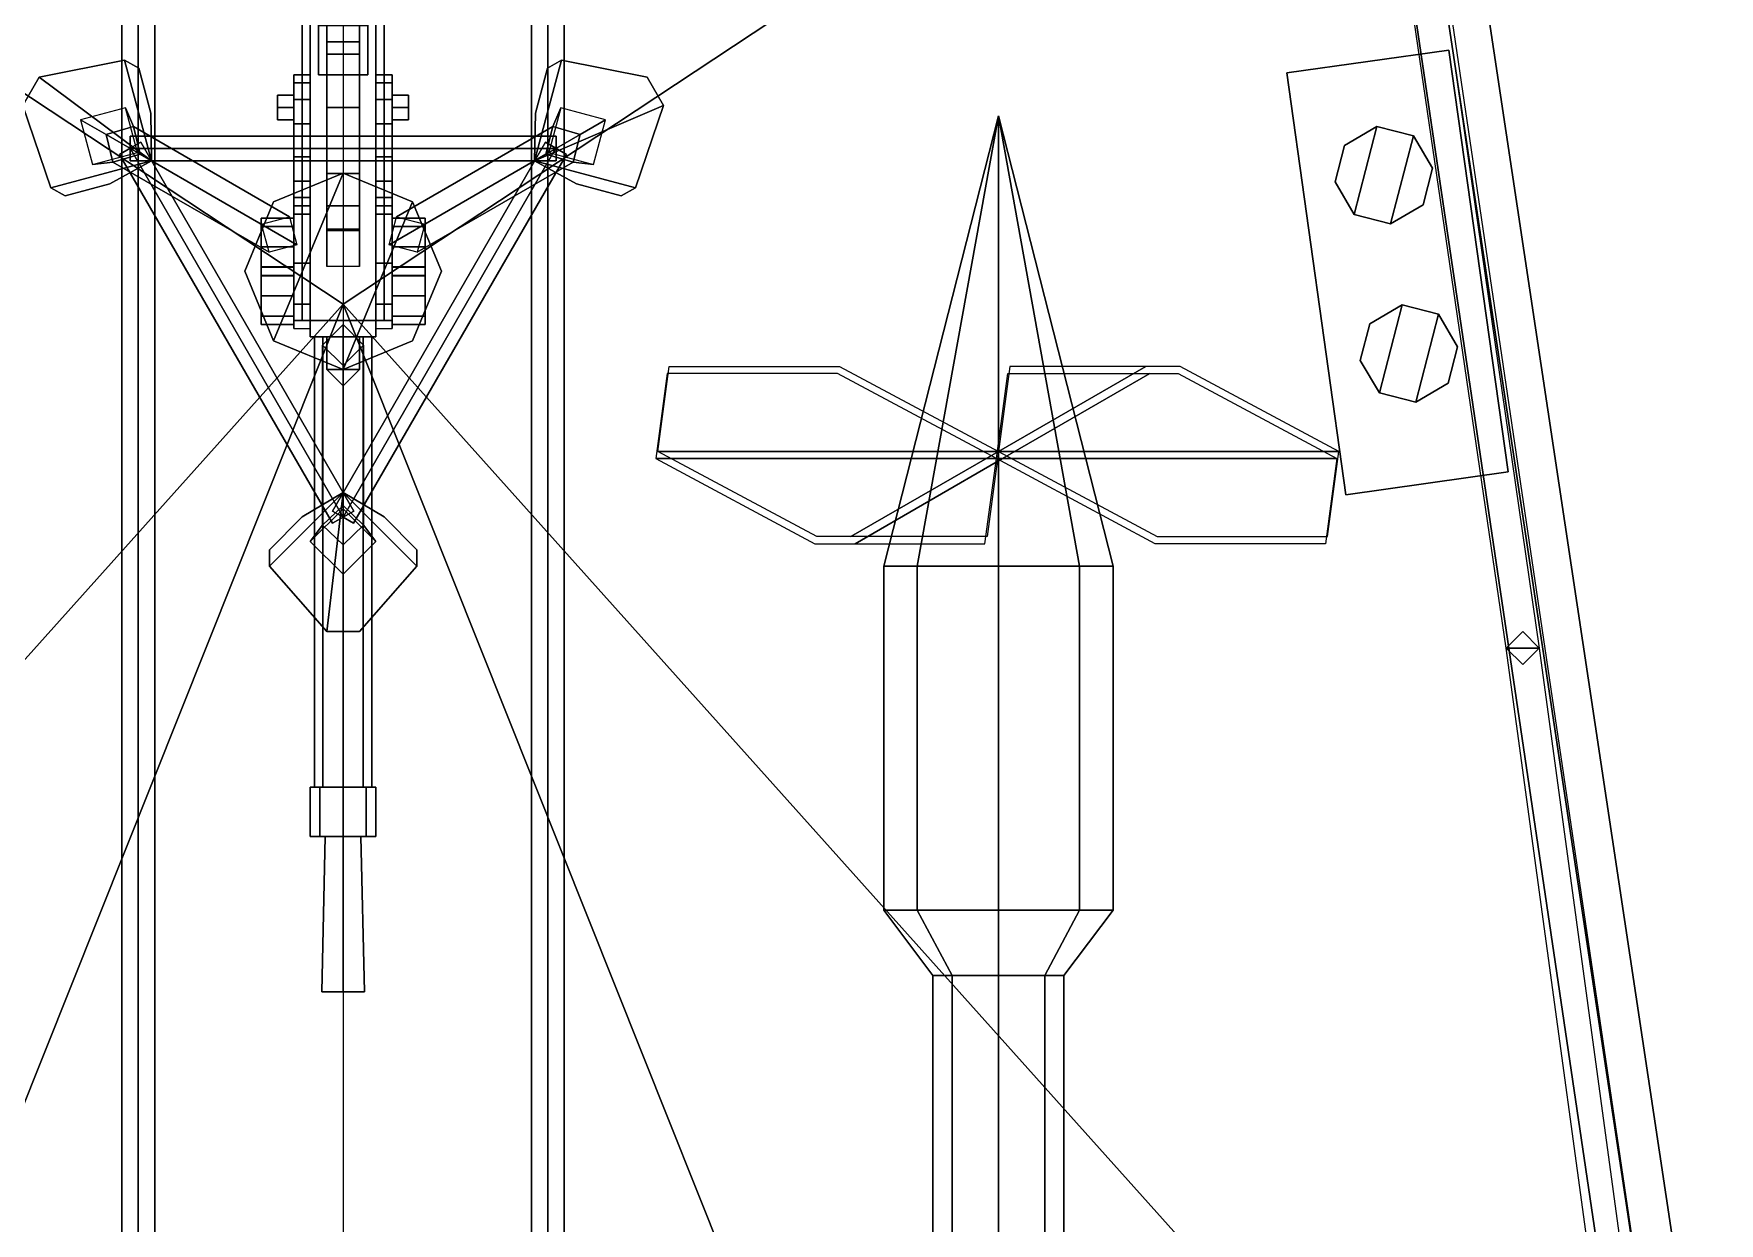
# Model space of a CAD drawing. Header units: millimetres. Extents: x -2.1 to 3, y -13.1 to 18.3.
# Drawn here: x -0.378 to 1.68, y 10.488 to 11.94 of the extents above; entities that cross this region are included whole.
import ezdxf

# ---------------------------------------------------------------- set-up
doc = ezdxf.new("R2010")
doc.units = ezdxf.units.MM
for name, color, linetype in [('gun', 1, 'Continuous'), ('h2', 6, 'Continuous'), ('prop', 1, 'Continuous'), ('turret', 2, 'Continuous')]:
    doc.layers.add(name, color=color, linetype=linetype)

msp = doc.modelspace()

# ---------------------------------------------------------------- linework, layer by layer
for points in [[(-0.05, 12.8, -1.29), (-0.05, 11.59, -1.29), (-0.05, 11.59, -0.84), (-0.05, 12.01, -0.84)], [(0.05, 12.8, -1.29), (0.05, 11.59, -1.29), (-0.05, 11.59, -1.29), (-0.05, 12.8, -1.29)], [(0.05, 11.59, -0.84), (0.05, 11.59, -1.29), (0.05, 12.8, -1.29), (0.05, 12.01, -0.84)], [(-1.24, 12.73, 1.02), (-1.63, 10.09, 1.02), (1.63, 10.09, 1.02), (1.24, 12.73, 1.02)], [(-1.24, 12.43, -0.02), (0, 12.73, -0.02), (0, 11.61, -0.25)], [(-1.24, 12.43, -0.02), (0, 11.61, -0.25), (-1.63, 9.79, -0.02)], [(-0.25, 12.3851, 4.1231), (-0.27, 12.3791, 4.104), (-0.27, -1.0111, 8.3259), (-0.25, -1.0051, 8.345)], [(-0.27, 12.3791, 4.104), (-0.25, 12.3731, 4.0849), (-0.25, -1.0171, 8.3068), (-0.27, -1.0111, 8.3259)], [(-0.23, 12.3791, 4.104), (-0.25, 12.3851, 4.1231), (-0.25, -1.0051, 8.345), (-0.23, -1.0111, 8.3259)], [(-0.25, 12.3731, 4.0849), (-0.23, 12.3791, 4.104), (-0.23, -1.0111, 8.3259), (-0.25, -1.0171, 8.3068)], [(0.25, 12.3851, 4.1231), (0.23, 12.3791, 4.104), (0.23, -1.0111, 8.3259), (0.25, -1.0051, 8.345)], [(0.23, 12.3791, 4.104), (0.25, 12.3731, 4.0849), (0.25, -1.0171, 8.3068), (0.23, -1.0111, 8.3259)], [(0.27, 12.3791, 4.104), (0.25, 12.3851, 4.1231), (0.25, -1.0051, 8.345), (0.27, -1.0111, 8.3259)], [(0.25, 12.3731, 4.0849), (0.27, 12.3791, 4.104), (0.27, -1.0111, 8.3259), (0.25, -1.0171, 8.3068)], [(1.34, 12.35, 0.82), (1.68, 10.09, 0.82), (1.63, 10.09, 0.82), (1.29, 12.35, 0.82)], [(1.29, 12.35, 1), (1.63, 10.09, 1), (1.68, 10.09, 1), (1.34, 12.35, 1)], [(1.68, 10.09, 1), (1.68, 10.09, 0.82), (1.34, 12.35, 0.82), (1.34, 12.35, 1)], [(-0.05, 12.01, -0.84), (-0.05, 11.59, -0.84), (0.05, 11.59, -0.84), (0.05, 12.01, -0.84)], [(1.35, 11.92, 1.06), (1.35, 11.92, 1.02), (1.1519, 11.8922, 1.02), (1.1519, 11.8922, 1.06)], [(1.1519, 11.8922, 1.06), (1.2243, 11.3772, 1.06), (1.4224, 11.4051, 1.06), (1.35, 11.92, 1.06)], [(1.4224, 11.4051, 1.06), (1.4224, 11.4051, 1.02), (1.35, 11.92, 1.02), (1.35, 11.92, 1.06)], [(-0.3711, 11.8873, 1.04), (-0.2668, 11.9079, 1.04), (-0.2668, 11.9079, 1.02), (-0.3711, 11.8873, 1.02)], [(-0.3711, 11.8873, 1.04), (-0.2338, 11.785, 1.04), (-0.2668, 11.9079, 1.04), (-0.3711, 11.8873, 1.04)], [(-0.2338, 11.785, 1.04), (-0.2348, 11.8433, 1.04), (-0.2494, 11.8979, 1.04), (-0.2668, 11.9079, 1.04)], [(-0.2668, 11.9079, 1.04), (-0.2494, 11.8979, 1.04), (-0.2494, 11.8979, 1.02), (-0.2668, 11.9079, 1.02)], [(-0.2494, 11.8979, 1.04), (-0.2348, 11.8433, 1.04), (-0.2348, 11.8433, 1.02), (-0.2494, 11.8979, 1.02)], [(0.2494, 11.8979, 1.04), (0.2348, 11.8433, 1.04), (0.2338, 11.785, 1.04), (0.2668, 11.9079, 1.04)], [(0.2668, 11.9079, 1.04), (0.2338, 11.785, 1.04), (0.3911, 11.8527, 1.04), (0.3711, 11.8873, 1.04)], [(0.2494, 11.8979, 1.02), (0.2348, 11.8433, 1.02), (0.2348, 11.8433, 1.04), (0.2494, 11.8979, 1.04)], [(0.2668, 11.9079, 1.02), (0.2494, 11.8979, 1.02), (0.2494, 11.8979, 1.04), (0.2668, 11.9079, 1.04)], [(0.3711, 11.8873, 1.02), (0.2668, 11.9079, 1.02), (0.2668, 11.9079, 1.04), (0.3711, 11.8873, 1.04)], [(-0.3568, 11.7521, 1.04), (-0.2338, 11.785, 1.04), (-0.3711, 11.8873, 1.04), (-0.3911, 11.8527, 1.04)], [(-0.3911, 11.8527, 1.04), (-0.3711, 11.8873, 1.04), (-0.3711, 11.8873, 1.02), (-0.3911, 11.8527, 1.02)], [(0.3711, 11.8873, 1.04), (0.3911, 11.8527, 1.04), (0.3911, 11.8527, 1.02), (0.3711, 11.8873, 1.02)], [(1.1519, 11.8922, 1.02), (1.2243, 11.3772, 1.02), (1.2243, 11.3772, 1.06), (1.1519, 11.8922, 1.06)], [(-0.3911, 11.8527, 1.02), (-0.3568, 11.7521, 1.02), (-0.3568, 11.7521, 1.04), (-0.3911, 11.8527, 1.04)], [(0.3911, 11.8527, 1.04), (0.2338, 11.785, 1.04), (0.3568, 11.7521, 1.04), (0.3911, 11.8527, 1.04)], [(0.3911, 11.8527, 1.04), (0.3568, 11.7521, 1.04), (0.3568, 11.7521, 1.02), (0.3911, 11.8527, 1.02)], [(-0.2894, 11.8171, 1.1365), (-0.256, 11.8267, 1.13), (-0.2658, 11.8496, 1.04), (-0.3204, 11.835, 1.04)], [(-0.281, 11.7833, 1.13), (-0.2894, 11.8171, 1.1365), (-0.3204, 11.835, 1.04), (-0.3058, 11.7804, 1.04)], [(-0.256, 11.8267, 1.13), (-0.2476, 11.7929, 1.1235), (-0.2511, 11.795, 1.04), (-0.2658, 11.8496, 1.04)], [(-0.2338, 11.785, 1.02), (-0.2348, 11.8433, 1.02), (-0.2348, 11.8433, 1.04), (-0.2338, 11.785, 1.04)], [(0.2338, 11.785, 1.04), (0.2348, 11.8433, 1.04), (0.2348, 11.8433, 1.02), (0.2338, 11.785, 1.02)], [(0.2476, 11.7929, 1.1235), (0.256, 11.8267, 1.13), (0.2658, 11.8496, 1.04), (0.2511, 11.795, 1.04)], [(0.256, 11.8267, 1.13), (0.2894, 11.8171, 1.1365), (0.3204, 11.835, 1.04), (0.2658, 11.8496, 1.04)], [(0.2894, 11.8171, 1.1365), (0.281, 11.7833, 1.13), (0.3058, 11.7804, 1.04), (0.3204, 11.835, 1.04)], [(-0.256, 11.8267, 1.13), (-0.2894, 11.8171, 1.1365), (-0.0996, 11.7075, 1.8), (-0.0654, 11.7167, 1.8)], [(-0.2894, 11.8171, 1.1365), (-0.281, 11.7833, 1.13), (-0.0904, 11.6733, 1.8), (-0.0996, 11.7075, 1.8)], [(-0.26, 11.815, 1.14), (-0.26, 11.8, 1.155), (0.26, 11.8, 1.155), (0.26, 11.815, 1.14)], [(-0.26, 11.8, 1.125), (-0.26, 11.815, 1.14), (0.26, 11.815, 1.14), (0.26, 11.8, 1.125)], [(-0.2476, 11.7929, 1.1235), (-0.256, 11.8267, 1.13), (-0.0654, 11.7167, 1.8), (-0.0563, 11.6825, 1.8)], [(0.256, 11.8267, 1.13), (0.2476, 11.7929, 1.1235), (0.0563, 11.6825, 1.8), (0.0654, 11.7167, 1.8)], [(0.2894, 11.8171, 1.1365), (0.256, 11.8267, 1.13), (0.0654, 11.7167, 1.8), (0.0996, 11.7075, 1.8)], [(0.281, 11.7833, 1.13), (0.2894, 11.8171, 1.1365), (0.0996, 11.7075, 1.8), (0.0904, 11.6733, 1.8)], [(1.2225, 11.8036, 1.18), (1.211, 11.7591, 1.18), (1.2343, 11.7195, 1.18), (1.2621, 11.8269, 1.18)], [(1.2621, 11.8269, 1.06), (1.2225, 11.8036, 1.06), (1.2225, 11.8036, 1.18), (1.2621, 11.8269, 1.18)], [(1.2621, 11.8269, 1.18), (1.2343, 11.7195, 1.18), (1.2788, 11.708, 1.18), (1.3066, 11.8154, 1.18)], [(1.3066, 11.8154, 1.06), (1.2621, 11.8269, 1.06), (1.2621, 11.8269, 1.18), (1.3066, 11.8154, 1.18)], [(1.3066, 11.8154, 1.18), (1.2788, 11.708, 1.18), (1.3184, 11.7313, 1.18), (1.3299, 11.7758, 1.18)], [(1.3299, 11.7758, 1.06), (1.3066, 11.8154, 1.06), (1.3066, 11.8154, 1.18), (1.3299, 11.7758, 1.18)], [(-0.2476, 11.7929, 1.1235), (-0.281, 11.7833, 1.13), (-0.3058, 11.7804, 1.04), (-0.2511, 11.795, 1.04)], [(-0.281, 11.7833, 1.13), (-0.2476, 11.7929, 1.1235), (-0.0563, 11.6825, 1.8), (-0.0904, 11.6733, 1.8)], [(-0.0129, 11.3423, 1.14), (0.0001, 11.3498, 1.155), (-0.2599, 11.8002, 1.155), (-0.2729, 11.7927, 1.14)], [(0.0001, 11.3498, 1.125), (-0.0129, 11.3423, 1.14), (-0.2729, 11.7927, 1.14), (-0.2599, 11.8002, 1.125)], [(-0.26, 11.8, 1.155), (-0.26, 11.785, 1.14), (0.26, 11.785, 1.14), (0.26, 11.8, 1.155)], [(-0.26, 11.785, 1.14), (-0.26, 11.8, 1.125), (0.26, 11.8, 1.125), (0.26, 11.785, 1.14)], [(0.0001, 11.3498, 1.155), (0.0131, 11.3573, 1.14), (-0.2469, 11.8077, 1.14), (-0.2599, 11.8002, 1.155)], [(0.0131, 11.3573, 1.14), (0.0001, 11.3498, 1.125), (-0.2599, 11.8002, 1.125), (-0.2469, 11.8077, 1.14)], [(0.2599, 11.8002, 1.155), (0.2469, 11.8077, 1.14), (-0.0131, 11.3573, 1.14), (-0.0001, 11.3498, 1.155)], [(0.2469, 11.8077, 1.14), (0.2599, 11.8002, 1.125), (-0.0001, 11.3498, 1.125), (-0.0131, 11.3573, 1.14)], [(0.2729, 11.7927, 1.14), (0.2599, 11.8002, 1.155), (-0.0001, 11.3498, 1.155), (0.0129, 11.3423, 1.14)], [(0.2599, 11.8002, 1.125), (0.2729, 11.7927, 1.14), (0.0129, 11.3423, 1.14), (-0.0001, 11.3498, 1.125)], [(0.2476, 11.7929, 1.1235), (0.281, 11.7833, 1.13), (0.0904, 11.6733, 1.8), (0.0563, 11.6825, 1.8)], [(0.281, 11.7833, 1.13), (0.2476, 11.7929, 1.1235), (0.2511, 11.795, 1.04), (0.3058, 11.7804, 1.04)], [(1.2225, 11.8036, 1.06), (1.211, 11.7591, 1.06), (1.211, 11.7591, 1.18), (1.2225, 11.8036, 1.18)], [(-0.3394, 11.7421, 1.04), (-0.2848, 11.7567, 1.04), (-0.2338, 11.785, 1.04), (-0.3568, 11.7521, 1.04)], [(-0.2338, 11.785, 1.04), (-0.2848, 11.7567, 1.04), (-0.2848, 11.7567, 1.02), (-0.2338, 11.785, 1.02)], [(0.2338, 11.785, 1.04), (0.2848, 11.7567, 1.04), (0.3394, 11.7421, 1.04), (0.3568, 11.7521, 1.04)], [(0.2338, 11.785, 1.02), (0.2848, 11.7567, 1.02), (0.2848, 11.7567, 1.04), (0.2338, 11.785, 1.04)], [(1.3184, 11.7313, 1.06), (1.3299, 11.7758, 1.06), (1.3299, 11.7758, 1.18), (1.3184, 11.7313, 1.18)], [(-0.3568, 11.7521, 1.02), (-0.3394, 11.7421, 1.02), (-0.3394, 11.7421, 1.04), (-0.3568, 11.7521, 1.04)], [(-0.3394, 11.7421, 1.02), (-0.2848, 11.7567, 1.02), (-0.2848, 11.7567, 1.04), (-0.3394, 11.7421, 1.04)], [(0.3394, 11.7421, 1.04), (0.2848, 11.7567, 1.04), (0.2848, 11.7567, 1.02), (0.3394, 11.7421, 1.02)], [(0.3568, 11.7521, 1.04), (0.3394, 11.7421, 1.04), (0.3394, 11.7421, 1.02), (0.3568, 11.7521, 1.02)], [(1.211, 11.7591, 1.06), (1.2343, 11.7195, 1.06), (1.2343, 11.7195, 1.18), (1.211, 11.7591, 1.18)], [(1.2788, 11.708, 1.06), (1.3184, 11.7313, 1.06), (1.3184, 11.7313, 1.18), (1.2788, 11.708, 1.18)], [(1.2343, 11.7195, 1.06), (1.2788, 11.708, 1.06), (1.2788, 11.708, 1.18), (1.2343, 11.7195, 1.18)], [(0, 11.61, -0.25), (-0.83, 9.53, -0.86), (-1.63, 9.79, -0.02)], [(0, 11.61, -0.25), (0, 9.83, -0.86), (-0.83, 9.53, -0.86)], [(1.2532, 11.5857, 1.18), (1.2417, 11.5412, 1.18), (1.265, 11.5017, 1.18), (1.2927, 11.609, 1.18)], [(1.2927, 11.609, 1.06), (1.2532, 11.5857, 1.06), (1.2532, 11.5857, 1.18), (1.2927, 11.609, 1.18)], [(1.2927, 11.609, 1.18), (1.265, 11.5017, 1.18), (1.3094, 11.4902, 1.18), (1.3372, 11.5975, 1.18)], [(1.3372, 11.5975, 1.06), (1.2927, 11.609, 1.06), (1.2927, 11.609, 1.18), (1.3372, 11.5975, 1.18)], [(-0.05, 11.59, -0.84), (-0.05, 11.59, -1.29), (0.05, 11.59, -1.29), (0.05, 11.59, -0.84)], [(0, 11.3641, 1.1235), (-0.025, 11.34, 1.13), (-0.025, 11.56, 1.8), (0, 11.585, 1.8)], [(0.025, 11.34, 1.13), (0, 11.3641, 1.1235), (0, 11.585, 1.8), (0.025, 11.56, 1.8)], [(1.2532, 11.5857, 1.06), (1.2417, 11.5412, 1.06), (1.2417, 11.5412, 1.18), (1.2532, 11.5857, 1.18)], [(1.3372, 11.5975, 1.18), (1.3094, 11.4902, 1.18), (1.349, 11.5135, 1.18), (1.3605, 11.5579, 1.18)], [(1.3605, 11.5579, 1.06), (1.3372, 11.5975, 1.06), (1.3372, 11.5975, 1.18), (1.3605, 11.5579, 1.18)], [(-0.025, 11.34, 1.13), (0, 11.3159, 1.1365), (0, 11.535, 1.8), (-0.025, 11.56, 1.8)], [(0, 11.3159, 1.1365), (0.025, 11.34, 1.13), (0.025, 11.56, 1.8), (0, 11.535, 1.8)], [(1.349, 11.5135, 1.06), (1.3605, 11.5579, 1.06), (1.3605, 11.5579, 1.18), (1.349, 11.5135, 1.18)], [(1.2417, 11.5412, 1.06), (1.265, 11.5017, 1.06), (1.265, 11.5017, 1.18), (1.2417, 11.5412, 1.18)], [(1.3094, 11.4902, 1.06), (1.349, 11.5135, 1.06), (1.349, 11.5135, 1.18), (1.3094, 11.4902, 1.18)], [(1.265, 11.5017, 1.06), (1.3094, 11.4902, 1.06), (1.3094, 11.4902, 1.18), (1.265, 11.5017, 1.18)], [(1.2243, 11.3772, 1.06), (1.2243, 11.3772, 1.02), (1.4224, 11.4051, 1.02), (1.4224, 11.4051, 1.06)], [(-0.02, 11.21, 1.04), (0, 11.38, 1.04), (-0.09, 11.29, 1.04), (-0.02, 11.21, 1.04)], [(0, 11.38, 1.04), (-0.05, 11.35, 1.04), (-0.09, 11.31, 1.04), (-0.09, 11.29, 1.04)], [(0, 11.38, 1.02), (-0.05, 11.35, 1.02), (-0.05, 11.35, 1.04), (0, 11.38, 1.04)], [(0.09, 11.29, 1.04), (0, 11.38, 1.04), (-0.02, 11.21, 1.04), (0.02, 11.21, 1.04)], [(0, 11.38, 1.04), (0.05, 11.35, 1.04), (0.05, 11.35, 1.02), (0, 11.38, 1.02)], [(0.09, 11.31, 1.04), (0.05, 11.35, 1.04), (0, 11.38, 1.04), (0.09, 11.29, 1.04)], [(-0.025, 11.34, 1.13), (0, 11.3641, 1.1235), (0, 11.36, 1.04), (-0.04, 11.32, 1.04)], [(0, 11.3641, 1.1235), (0.025, 11.34, 1.13), (0.04, 11.32, 1.04), (0, 11.36, 1.04)], [(-0.09, 11.31, 1.04), (-0.05, 11.35, 1.04), (-0.05, 11.35, 1.02), (-0.09, 11.31, 1.02)], [(0, 11.3159, 1.1365), (-0.025, 11.34, 1.13), (-0.04, 11.32, 1.04), (0, 11.28, 1.04)], [(0.025, 11.34, 1.13), (0, 11.3159, 1.1365), (0, 11.28, 1.04), (0.04, 11.32, 1.04)], [(0.09, 11.31, 1.02), (0.05, 11.35, 1.02), (0.05, 11.35, 1.04), (0.09, 11.31, 1.04)], [(-0.09, 11.29, 1.04), (-0.09, 11.31, 1.04), (-0.09, 11.31, 1.02), (-0.09, 11.29, 1.02)], [(0.09, 11.29, 1.02), (0.09, 11.31, 1.02), (0.09, 11.31, 1.04), (0.09, 11.29, 1.04)], [(-0.02, 11.21, 1.04), (-0.09, 11.29, 1.04), (-0.09, 11.29, 1.02), (-0.02, 11.21, 1.02)], [(0.02, 11.21, 1.02), (0.09, 11.29, 1.02), (0.09, 11.29, 1.04), (0.02, 11.21, 1.04)], [(0.66, 11.29, -0.87), (0.701, 11.29, -0.969), (0.701, 10.87, -0.969), (0.66, 10.87, -0.87)], [(0.701, 11.29, -0.771), (0.66, 11.29, -0.87), (0.66, 10.87, -0.87), (0.701, 10.87, -0.771)], [(0.701, 11.29, -0.969), (0.8, 11.29, -1.01), (0.8, 10.87, -1.01), (0.701, 10.87, -0.969)], [(0.8, 11.29, -0.73), (0.701, 11.29, -0.771), (0.701, 10.87, -0.771), (0.8, 10.87, -0.73)], [(0.8, 11.29, -1.01), (0.899, 11.29, -0.969), (0.899, 10.87, -0.969), (0.8, 10.87, -1.01)], [(0.899, 11.29, -0.771), (0.8, 11.29, -0.73), (0.8, 10.87, -0.73), (0.899, 10.87, -0.771)], [(0.899, 11.29, -0.969), (0.94, 11.29, -0.87), (0.94, 10.87, -0.87), (0.899, 10.87, -0.969)], [(0.94, 11.29, -0.87), (0.899, 11.29, -0.771), (0.899, 10.87, -0.771), (0.94, 10.87, -0.87)], [(0.8, 11.25, -0.73), (0.8, 10.87, -0.73), (0.8, 10.57, -0.02), (0.8, 11.25, -0.02)], [(0.8, 11.25, -0.02), (0.8, 10.57, -0.02), (0.8, 10.87, -0.73), (0.8, 11.25, -0.73)], [(0.8, 11.25, -0.73), (0.8, 10.87, -0.73), (0.8, 10.57, -0.02), (0.8, 11.25, -0.02)], [(0.8, 11.25, -0.02), (0.8, 10.57, -0.02), (0.8, 10.87, -0.73), (0.8, 11.25, -0.73)], [(0.02, 11.21, 1.04), (-0.02, 11.21, 1.04), (-0.02, 11.21, 1.02), (0.02, 11.21, 1.02)], [(0.7434, 10.79, -0.9266), (0.72, 10.79, -0.87), (0.66, 10.87, -0.87), (0.701, 10.87, -0.969)], [(0.72, 10.79, -0.87), (0.7434, 10.79, -0.8134), (0.701, 10.87, -0.771), (0.66, 10.87, -0.87)], [(0.8, 10.79, -0.95), (0.7434, 10.79, -0.9266), (0.701, 10.87, -0.969), (0.8, 10.87, -1.01)], [(0.7434, 10.79, -0.8134), (0.8, 10.79, -0.79), (0.8, 10.87, -0.73), (0.701, 10.87, -0.771)], [(0.8566, 10.79, -0.9266), (0.8, 10.79, -0.95), (0.8, 10.87, -1.01), (0.899, 10.87, -0.969)], [(0.8, 10.79, -0.79), (0.8566, 10.79, -0.8134), (0.899, 10.87, -0.771), (0.8, 10.87, -0.73)], [(0.88, 10.79, -0.87), (0.8566, 10.79, -0.9266), (0.899, 10.87, -0.969), (0.94, 10.87, -0.87)], [(0.8566, 10.79, -0.8134), (0.88, 10.79, -0.87), (0.94, 10.87, -0.87), (0.899, 10.87, -0.771)], [(0.72, 10.79, -0.87), (0.7434, 10.79, -0.9266), (0.7434, 8.1, -0.8866), (0.72, 8.1, -0.83)], [(0.7434, 10.79, -0.8134), (0.72, 10.79, -0.87), (0.72, 8.1, -0.83), (0.7434, 8.1, -0.7734)], [(0.7434, 10.79, -0.9266), (0.8, 10.79, -0.95), (0.8, 8.1, -0.91), (0.7434, 8.1, -0.8866)], [(0.8, 10.79, -0.79), (0.7434, 10.79, -0.8134), (0.7434, 8.1, -0.7734), (0.8, 8.1, -0.75)], [(0.8, 10.79, -0.95), (0.8566, 10.79, -0.9266), (0.8566, 8.1, -0.8866), (0.8, 8.1, -0.91)], [(0.8566, 10.79, -0.8134), (0.8, 10.79, -0.79), (0.8, 8.1, -0.75), (0.8566, 8.1, -0.7734)], [(0.8566, 10.79, -0.9266), (0.88, 10.79, -0.87), (0.88, 8.1, -0.83), (0.8566, 8.1, -0.8866)], [(0.88, 10.79, -0.87), (0.8566, 10.79, -0.8134), (0.8566, 8.1, -0.7734), (0.88, 8.1, -0.83)]]:
    msp.add_3dface(points)
at = {"layer": 'gun'}
for points in [[(0.04, 11.57, 2.55), (0.04, 12.41, 2.55), (-0.04, 12.41, 2.55), (-0.04, 11.57, 2.55)], [(-0.04, 12.41, 2.55), (-0.04, 12.01, 2.43), (-0.04, 11.57, 2.43), (-0.04, 11.57, 2.55)], [(0.04, 11.57, 2.43), (0.04, 12.01, 2.43), (0.04, 12.41, 2.55), (0.04, 11.57, 2.55)], [(-0.03, 12.13, 3.01), (-0.03, 12.22, 2.82), (-0.03, 11.95, 2.79), (-0.03, 11.89, 2.94)], [(0.03, 11.95, 2.79), (0.03, 12.22, 2.82), (0.03, 12.13, 3.01), (0.03, 11.89, 2.94)], [(0.03, 11.89, 2.94), (0.03, 12.13, 3.01), (-0.03, 12.13, 3.01), (-0.03, 11.89, 2.94)], [(-0.04, 11.57, 2.43), (-0.04, 12.01, 2.43), (0.04, 12.01, 2.43), (0.04, 11.57, 2.43)], [(-0.02, 11.9151, 2.3629), (-0.02, 11.99, 2.3998), (-0.02, 12.01, 2.38), (-0.02, 11.9304, 2.326)], [(-0.02, 11.9304, 2.326), (-0.02, 12.01, 2.38), (0.02, 12.01, 2.38), (0.02, 11.9304, 2.326)], [(0.02, 11.99, 2.3998), (0.02, 11.9151, 2.3629), (0.02, 11.9304, 2.326), (0.02, 12.01, 2.38)], [(-0.02, 11.99, 2.3998), (-0.02, 11.9151, 2.3629), (0.02, 11.9151, 2.3629), (0.02, 11.99, 2.3998)], [(-0.03, 11.89, 2.94), (-0.03, 11.95, 2.79), (0.03, 11.95, 2.79), (0.03, 11.89, 2.94)], [(-0.02, 11.85, 2.35), (-0.02, 11.9151, 2.3629), (-0.02, 11.9304, 2.326), (-0.02, 11.85, 2.31)], [(-0.02, 11.85, 2.31), (-0.02, 11.9304, 2.326), (0.02, 11.9304, 2.326), (0.02, 11.85, 2.31)], [(-0.02, 11.9151, 2.3629), (-0.02, 11.85, 2.35), (0.02, 11.85, 2.35), (0.02, 11.9151, 2.3629)], [(0.02, 11.9151, 2.3629), (0.02, 11.85, 2.35), (0.02, 11.85, 2.31), (0.02, 11.9304, 2.326)], [(-0.08, 11.85, 2.505), (-0.08, 11.865, 2.52), (-0.06, 11.865, 2.52), (-0.06, 11.85, 2.505)], [(-0.08, 11.865, 2.52), (-0.08, 11.85, 2.535), (-0.06, 11.85, 2.535), (-0.06, 11.865, 2.52)], [(0.06, 11.85, 2.505), (0.06, 11.865, 2.52), (0.08, 11.865, 2.52), (0.08, 11.85, 2.505)], [(0.06, 11.865, 2.52), (0.06, 11.85, 2.535), (0.08, 11.85, 2.535), (0.08, 11.865, 2.52)], [(0.08, 11.85, 2.535), (0.08, 11.835, 2.52), (0.08, 11.85, 2.505), (0.08, 11.865, 2.52)], [(-0.06, 11.85, 2.535), (-0.06, 11.835, 2.52), (-0.08, 11.835, 2.52), (-0.08, 11.85, 2.535)], [(-0.08, 11.835, 2.52), (-0.08, 11.85, 2.505), (-0.06, 11.85, 2.505), (-0.06, 11.835, 2.52)], [(-0.08, 11.85, 2.535), (-0.08, 11.835, 2.52), (-0.06, 11.835, 2.52), (-0.06, 11.85, 2.535)], [(-0.02, 11.7849, 2.3629), (-0.02, 11.85, 2.35), (-0.02, 11.85, 2.31), (-0.02, 11.7696, 2.326)], [(-0.02, 11.85, 2.35), (-0.02, 11.7849, 2.3629), (0.02, 11.7849, 2.3629), (0.02, 11.85, 2.35)], [(-0.02, 11.7696, 2.326), (-0.02, 11.85, 2.31), (0.02, 11.85, 2.31), (0.02, 11.7696, 2.326)], [(0.02, 11.85, 2.35), (0.02, 11.7849, 2.3629), (0.02, 11.7696, 2.326), (0.02, 11.85, 2.31)], [(0.06, 11.835, 2.52), (0.06, 11.85, 2.505), (0.08, 11.85, 2.505), (0.08, 11.835, 2.52)], [(0.06, 11.85, 2.535), (0.06, 11.835, 2.52), (0.08, 11.835, 2.52), (0.08, 11.85, 2.535)], [(-0.02, 11.7298, 2.3998), (-0.02, 11.7849, 2.3629), (-0.02, 11.7696, 2.326), (-0.02, 11.7015, 2.3715)], [(-0.02, 11.7849, 2.3629), (-0.02, 11.7298, 2.3998), (0.02, 11.7298, 2.3998), (0.02, 11.7849, 2.3629)], [(0.02, 11.7849, 2.3629), (0.02, 11.7298, 2.3998), (0.02, 11.7015, 2.3715), (0.02, 11.7696, 2.326)], [(-0.02, 11.7015, 2.3715), (-0.02, 11.7696, 2.326), (0.02, 11.7696, 2.326), (0.02, 11.7015, 2.3715)], [(-0.02, 11.7, 2.43), (-0.02, 11.7298, 2.3998), (-0.02, 11.7015, 2.3715), (-0.02, 11.656, 2.43)], [(-0.02, 11.7298, 2.3998), (-0.02, 11.7, 2.43), (0.02, 11.7, 2.43), (0.02, 11.7298, 2.3998)], [(0.02, 11.656, 2.43), (0.02, 11.7015, 2.3715), (0.02, 11.7298, 2.3998), (0.02, 11.7, 2.43)], [(-0.02, 11.656, 2.43), (-0.02, 11.7015, 2.3715), (0.02, 11.7015, 2.3715), (0.02, 11.656, 2.43)], [(-0.04, 11.57, 2.55), (-0.04, 11.57, 2.43), (0.04, 11.57, 2.43), (0.04, 11.57, 2.55)], [(-0.0247, 11.02, 2.4853), (-0.035, 11.02, 2.51), (-0.035, 11.57, 2.51), (-0.0247, 11.57, 2.4853)], [(-0.035, 11.02, 2.51), (-0.0247, 11.02, 2.5347), (-0.0247, 11.57, 2.5347), (-0.035, 11.57, 2.51)], [(-0.0247, 11.02, 2.5347), (0, 11.02, 2.545), (0, 11.57, 2.545), (-0.0247, 11.57, 2.5347)], [(0, 11.02, 2.475), (-0.0247, 11.02, 2.4853), (-0.0247, 11.57, 2.4853), (0, 11.57, 2.475)], [(0, 11.53, 2.43), (-0.02, 11.53, 2.45), (-0.02, 11.57, 2.45), (0, 11.57, 2.43)], [(-0.02, 11.53, 2.45), (0, 11.53, 2.47), (0, 11.57, 2.47), (-0.02, 11.57, 2.45)], [(0, 11.02, 2.545), (0.0247, 11.02, 2.5347), (0.0247, 11.57, 2.5347), (0, 11.57, 2.545)], [(0.02, 11.53, 2.45), (0, 11.53, 2.43), (0, 11.57, 2.43), (0.02, 11.57, 2.45)], [(0, 11.53, 2.47), (0.02, 11.53, 2.45), (0.02, 11.57, 2.45), (0, 11.57, 2.47)], [(0.0247, 11.02, 2.4853), (0, 11.02, 2.475), (0, 11.57, 2.475), (0.0247, 11.57, 2.4853)], [(0.035, 11.02, 2.51), (0.0247, 11.02, 2.4853), (0.0247, 11.57, 2.4853), (0.035, 11.57, 2.51)], [(0.0247, 11.02, 2.5347), (0.035, 11.02, 2.51), (0.035, 11.57, 2.51), (0.0247, 11.57, 2.5347)], [(0, 11.53, 2.47), (-0.02, 11.53, 2.45), (0, 11.51, 2.45)], [(-0.02, 11.53, 2.45), (0, 11.53, 2.43), (0, 11.51, 2.45)], [(0.02, 11.53, 2.45), (0, 11.53, 2.47), (0, 11.51, 2.45)], [(0, 11.53, 2.43), (0.02, 11.53, 2.45), (0, 11.51, 2.45)], [(-0.04, 10.96, 2.51), (-0.0283, 10.96, 2.5383), (-0.0283, 11.02, 2.5383), (-0.04, 11.02, 2.51)], [(-0.0283, 10.96, 2.4817), (-0.04, 10.96, 2.51), (-0.04, 11.02, 2.51), (-0.0283, 11.02, 2.4817)], [(-0.0283, 10.96, 2.5383), (0, 10.96, 2.55), (0, 11.02, 2.55), (-0.0283, 11.02, 2.5383)], [(0, 10.96, 2.47), (-0.0283, 10.96, 2.4817), (-0.0283, 11.02, 2.4817), (0, 11.02, 2.47)], [(0, 10.96, 2.55), (0.0283, 10.96, 2.5383), (0.0283, 11.02, 2.5383), (0, 11.02, 2.55)], [(0.0283, 10.96, 2.4817), (0, 10.96, 2.47), (0, 11.02, 2.47), (0.0283, 11.02, 2.4817)], [(0.0283, 10.96, 2.5383), (0.04, 10.96, 2.51), (0.04, 11.02, 2.51), (0.0283, 11.02, 2.5383)], [(0.04, 10.96, 2.51), (0.0283, 10.96, 2.4817), (0.0283, 11.02, 2.4817), (0.04, 11.02, 2.51)], [(-0.0283, 10.96, 2.4817), (0, 10.96, 2.47), (0.0283, 10.96, 2.4817), (-0.04, 10.96, 2.51)], [(-0.04, 10.96, 2.51), (0.0283, 10.96, 2.4817), (0.04, 10.96, 2.51), (-0.0283, 10.96, 2.5383)], [(-0.0283, 10.96, 2.5383), (0.04, 10.96, 2.51), (0.0283, 10.96, 2.5383), (0, 10.96, 2.55)], [(-0.0217, 10.96, 2.5225), (-0.0217, 10.96, 2.4975), (-0.026, 10.77, 2.495), (-0.026, 10.77, 2.525)], [(0, 10.96, 2.535), (-0.0217, 10.96, 2.5225), (-0.026, 10.77, 2.525), (0, 10.77, 2.54)], [(-0.0217, 10.96, 2.4975), (0, 10.96, 2.485), (0, 10.77, 2.48), (-0.026, 10.77, 2.495)], [(0.0217, 10.96, 2.5225), (0, 10.96, 2.535), (0, 10.77, 2.54), (0.026, 10.77, 2.525)], [(0, 10.96, 2.485), (0.0217, 10.96, 2.4975), (0.026, 10.77, 2.495), (0, 10.77, 2.48)], [(0.0217, 10.96, 2.4975), (0.0217, 10.96, 2.5225), (0.026, 10.77, 2.525), (0.026, 10.77, 2.495)], [(0.026, 10.77, 2.525), (0, 10.77, 2.54), (-0.026, 10.77, 2.525), (0.026, 10.77, 2.495)], [(0.026, 10.77, 2.495), (-0.026, 10.77, 2.525), (-0.026, 10.77, 2.495), (0, 10.77, 2.48)]]:
    msp.add_3dface(points, dxfattribs=at)
at = {"layer": 'h2'}
for points in [[(1.24, 12.43, -0.02), (0, 12.73, -0.02), (0, 11.61, -0.25)], [(1.24, 12.73, 1.02), (1.29, 12.35, 1), (1.63, 10.09, 1.02), (1.24, 12.73, 1.02)], [(1.24, 12.71, 1.47), (1.46, 11.19, 1.47), (1.42, 11.19, 1.47), (1.2, 12.69, 1.47)], [(1.24, 12.71, 1.86), (1.46, 11.19, 1.86), (1.42, 11.19, 1.86), (1.2, 12.69, 1.86)], [(1.24, 12.43, -0.02), (0, 11.61, -0.25), (1.63, 9.79, -0.02)], [(1.24, 12.43, -0.02), (1.63, 9.79, -0.02), (1.63, 10.09, 0.82), (1.29, 12.35, 0.82)], [(1.29, 12.35, 1), (1.63, 10.09, 1), (1.63, 10.09, 1.02), (1.29, 12.35, 1)], [(0, 11.61, -0.25), (0.83, 9.53, -0.86), (1.63, 9.79, -0.02)], [(0, 11.61, -0.25), (0, 9.83, -0.86), (0.83, 9.53, -0.86)], [(1.42, 11.19, 1.02), (1.44, 11.21, 1.02), (1.44, 11.21, 1.86), (1.42, 11.19, 1.86)], [(1.44, 11.21, 1.02), (1.46, 11.19, 1.02), (1.46, 11.19, 1.86), (1.44, 11.21, 1.86)], [(1.44, 11.17, 1.02), (1.42, 11.19, 1.02), (1.42, 11.19, 1.86), (1.44, 11.17, 1.86)], [(1.46, 11.19, 1.47), (1.61, 10.09, 1.47), (1.57, 10.09, 1.47), (1.42, 11.19, 1.47)], [(1.46, 11.19, 1.86), (1.61, 10.09, 1.86), (1.57, 10.09, 1.86), (1.42, 11.19, 1.86)], [(1.46, 11.19, 1.02), (1.44, 11.17, 1.02), (1.44, 11.17, 1.86), (1.46, 11.19, 1.86)]]:
    msp.add_3dface(points, dxfattribs=at)
at = {"layer": 'prop'}
for points in [[(0.701, 11.29, -0.969), (0.66, 11.29, -0.87), (0.8, 11.84, -0.87)], [(0.66, 11.29, -0.87), (0.701, 11.29, -0.771), (0.8, 11.84, -0.87)], [(0.8, 11.29, -1.01), (0.701, 11.29, -0.969), (0.8, 11.84, -0.87)], [(0.701, 11.29, -0.771), (0.8, 11.29, -0.73), (0.8, 11.84, -0.87)], [(0.94, 11.29, -0.87), (0.899, 11.29, -0.969), (0.8, 11.84, -0.87)], [(0.899, 11.29, -0.969), (0.8, 11.29, -1.01), (0.8, 11.84, -0.87)], [(0.8, 11.29, -0.73), (0.899, 11.29, -0.771), (0.8, 11.84, -0.87)], [(0.899, 11.29, -0.771), (0.94, 11.29, -0.87), (0.8, 11.84, -0.87)], [(0.3818, 11.4213, -1.1057), (0.7975, 11.4213, -0.8657), (0.6036, 11.5253, -0.7698), (0.3957, 11.5253, -0.8898)], [(0.3982, 11.5339, -0.8941), (0.6061, 11.5339, -0.7741), (0.8, 11.43, -0.87), (0.3843, 11.43, -1.11)], [(1.2132, 11.4213, -1.1143), (0.7975, 11.4213, -0.8743), (0.8114, 11.5253, -1.0902), (1.0193, 11.5253, -1.2102)], [(0.98, 11.5339, -0.51), (0.98, 11.5339, -0.75), (0.8, 11.43, -0.87), (0.8, 11.43, -0.39)], [(1.0218, 11.5339, -1.2059), (0.8139, 11.5339, -1.0859), (0.8, 11.43, -0.87), (1.2157, 11.43, -1.11)], [(0.805, 11.4213, -0.39), (0.805, 11.4213, -0.87), (0.985, 11.5253, -0.75), (0.985, 11.5253, -0.51)], [(0.5757, 11.3174, -1.2016), (0.7836, 11.3174, -1.0816), (0.7975, 11.4213, -0.8657), (0.3818, 11.4213, -1.1057)], [(0.3843, 11.43, -1.11), (0.8, 11.43, -0.87), (0.7861, 11.3261, -1.0859), (0.5782, 11.3261, -1.2059)], [(0.8, 11.43, -0.39), (0.8, 11.43, -0.87), (0.62, 11.3261, -0.75), (0.62, 11.3261, -0.51)], [(0.625, 11.3174, -0.51), (0.625, 11.3174, -0.75), (0.805, 11.4213, -0.87), (0.805, 11.4213, -0.39)], [(1.1993, 11.3174, -0.8984), (0.9914, 11.3174, -0.7784), (0.7975, 11.4213, -0.8743), (1.2132, 11.4213, -1.1143)], [(1.2157, 11.43, -1.11), (0.8, 11.43, -0.87), (0.9939, 11.3261, -0.7741), (1.2018, 11.3261, -0.8941)]]:
    msp.add_3dface(points, dxfattribs=at)
at = {"layer": 'turret'}
for points in [[(-0.04, 11.88, 2.55), (-0.04, 11.89, 2.53), (-0.06, 11.89, 2.53), (-0.06, 11.88, 2.55)], [(-0.06, 11.89, 2.53), (-0.06, 11.79, 2.53), (-0.06, 11.83, 2.55), (-0.06, 11.88, 2.55)], [(-0.04, 11.89, 2.48), (-0.04, 11.86, 2.44), (-0.06, 11.86, 2.44), (-0.06, 11.89, 2.48)], [(-0.06, 11.89, 2.48), (-0.06, 11.86, 2.44), (-0.06, 11.79, 2.53), (-0.06, 11.89, 2.53)], [(-0.04, 11.89, 2.53), (-0.04, 11.89, 2.48), (-0.06, 11.89, 2.48), (-0.06, 11.89, 2.53)], [(-0.06, 11.88, 2.55), (-0.06, 11.83, 2.55), (-0.04, 11.83, 2.55), (-0.04, 11.88, 2.55)], [(-0.04, 11.83, 2.55), (-0.04, 11.79, 2.53), (-0.04, 11.89, 2.53), (-0.04, 11.88, 2.55)], [(-0.04, 11.79, 2.53), (-0.04, 11.86, 2.44), (-0.04, 11.89, 2.48), (-0.04, 11.89, 2.53)], [(0.06, 11.88, 2.55), (0.06, 11.89, 2.53), (0.04, 11.89, 2.53), (0.04, 11.88, 2.55)], [(0.04, 11.89, 2.53), (0.04, 11.79, 2.53), (0.04, 11.83, 2.55), (0.04, 11.88, 2.55)], [(0.06, 11.89, 2.48), (0.06, 11.86, 2.44), (0.04, 11.86, 2.44), (0.04, 11.89, 2.48)], [(0.04, 11.89, 2.48), (0.04, 11.86, 2.44), (0.04, 11.79, 2.53), (0.04, 11.89, 2.53)], [(0.06, 11.89, 2.53), (0.06, 11.89, 2.48), (0.04, 11.89, 2.48), (0.04, 11.89, 2.53)], [(0.04, 11.88, 2.55), (0.04, 11.83, 2.55), (0.06, 11.83, 2.55), (0.06, 11.88, 2.55)], [(0.06, 11.83, 2.55), (0.06, 11.79, 2.53), (0.06, 11.89, 2.53), (0.06, 11.88, 2.55)], [(0.06, 11.79, 2.53), (0.06, 11.86, 2.44), (0.06, 11.89, 2.48), (0.06, 11.89, 2.53)], [(-0.04, 11.86, 2.44), (-0.04, 11.79, 2.44), (-0.06, 11.79, 2.44), (-0.06, 11.86, 2.44)], [(-0.06, 11.86, 2.44), (-0.06, 11.79, 2.44), (-0.06, 11.73, 2.51), (-0.06, 11.79, 2.53)], [(-0.04, 11.73, 2.51), (-0.04, 11.79, 2.44), (-0.04, 11.86, 2.44), (-0.04, 11.79, 2.53)], [(0.06, 11.86, 2.44), (0.06, 11.79, 2.44), (0.04, 11.79, 2.44), (0.04, 11.86, 2.44)], [(0.04, 11.86, 2.44), (0.04, 11.79, 2.44), (0.04, 11.73, 2.51), (0.04, 11.79, 2.53)], [(0.06, 11.73, 2.51), (0.06, 11.79, 2.44), (0.06, 11.86, 2.44), (0.06, 11.79, 2.53)], [(-0.06, 11.83, 2.55), (-0.06, 11.79, 2.53), (-0.04, 11.79, 2.53), (-0.04, 11.83, 2.55)], [(0.04, 11.83, 2.55), (0.04, 11.79, 2.53), (0.06, 11.79, 2.53), (0.06, 11.83, 2.55)], [(-0.0849, 11.5651, 1.85), (0, 11.77, 1.85), (-0.0849, 11.7349, 1.85), (-0.12, 11.65, 1.85)], [(0, 11.53, 1.85), (0.0849, 11.7349, 1.85), (0, 11.77, 1.85), (-0.0849, 11.5651, 1.85)], [(0, 11.77, 1.8), (-0.0849, 11.7349, 1.8), (-0.0849, 11.7349, 1.85), (0, 11.77, 1.85)], [(-0.06, 11.79, 2.53), (-0.06, 11.73, 2.51), (-0.04, 11.73, 2.51), (-0.04, 11.79, 2.53)], [(-0.04, 11.79, 2.44), (-0.04, 11.76, 2.42), (-0.06, 11.76, 2.42), (-0.06, 11.79, 2.44)], [(-0.06, 11.79, 2.44), (-0.06, 11.76, 2.42), (-0.06, 11.66, 2.47), (-0.06, 11.73, 2.51)], [(-0.04, 11.66, 2.47), (-0.04, 11.76, 2.42), (-0.04, 11.79, 2.44), (-0.04, 11.73, 2.51)], [(0.0849, 11.7349, 1.8), (0, 11.77, 1.8), (0, 11.77, 1.85), (0.0849, 11.7349, 1.85)], [(0.04, 11.79, 2.53), (0.04, 11.73, 2.51), (0.06, 11.73, 2.51), (0.06, 11.79, 2.53)], [(0.06, 11.79, 2.44), (0.06, 11.76, 2.42), (0.04, 11.76, 2.42), (0.04, 11.79, 2.44)], [(0.04, 11.79, 2.44), (0.04, 11.76, 2.42), (0.04, 11.66, 2.47), (0.04, 11.73, 2.51)], [(0.06, 11.66, 2.47), (0.06, 11.76, 2.42), (0.06, 11.79, 2.44), (0.06, 11.73, 2.51)], [(-0.04, 11.76, 2.42), (-0.04, 11.74, 2.4), (-0.06, 11.74, 2.4), (-0.06, 11.76, 2.42)], [(-0.06, 11.76, 2.42), (-0.06, 11.74, 2.4), (-0.06, 11.61, 2.4), (-0.06, 11.66, 2.47)], [(-0.04, 11.61, 2.4), (-0.04, 11.74, 2.4), (-0.04, 11.76, 2.42), (-0.04, 11.66, 2.47)], [(0.06, 11.76, 2.42), (0.06, 11.74, 2.4), (0.04, 11.74, 2.4), (0.04, 11.76, 2.42)], [(0.04, 11.76, 2.42), (0.04, 11.74, 2.4), (0.04, 11.61, 2.4), (0.04, 11.66, 2.47)], [(0.06, 11.61, 2.4), (0.06, 11.74, 2.4), (0.06, 11.76, 2.42), (0.06, 11.66, 2.47)], [(-0.0849, 11.7349, 1.8), (-0.12, 11.65, 1.8), (-0.12, 11.65, 1.85), (-0.0849, 11.7349, 1.85)], [(-0.04, 11.74, 2.4), (-0.04, 11.72, 2.35), (-0.06, 11.72, 2.35), (-0.06, 11.74, 2.4)], [(-0.06, 11.74, 2.4), (-0.06, 11.72, 2.35), (-0.06, 11.59, 2.33), (-0.06, 11.61, 2.4)], [(-0.04, 11.72, 2.35), (-0.04, 11.73, 1.85), (-0.06, 11.73, 1.85), (-0.06, 11.72, 2.35)], [(-0.06, 11.72, 2.35), (-0.06, 11.73, 1.85), (-0.06, 11.58, 1.85), (-0.06, 11.59, 2.33)], [(-0.06, 11.73, 2.51), (-0.06, 11.66, 2.47), (-0.04, 11.66, 2.47), (-0.04, 11.73, 2.51)], [(-0.04, 11.59, 2.33), (-0.04, 11.72, 2.35), (-0.04, 11.74, 2.4), (-0.04, 11.61, 2.4)], [(-0.04, 11.58, 1.85), (-0.04, 11.73, 1.85), (-0.04, 11.72, 2.35), (-0.04, 11.59, 2.33)], [(0.0849, 11.5651, 1.85), (0.12, 11.65, 1.85), (0.0849, 11.7349, 1.85), (0, 11.53, 1.85)], [(0.06, 11.74, 2.4), (0.06, 11.72, 2.35), (0.04, 11.72, 2.35), (0.04, 11.74, 2.4)], [(0.04, 11.74, 2.4), (0.04, 11.72, 2.35), (0.04, 11.59, 2.33), (0.04, 11.61, 2.4)], [(0.06, 11.72, 2.35), (0.06, 11.73, 1.85), (0.04, 11.73, 1.85), (0.04, 11.72, 2.35)], [(0.04, 11.72, 2.35), (0.04, 11.73, 1.85), (0.04, 11.58, 1.85), (0.04, 11.59, 2.33)], [(0.04, 11.73, 2.51), (0.04, 11.66, 2.47), (0.06, 11.66, 2.47), (0.06, 11.73, 2.51)], [(0.06, 11.59, 2.33), (0.06, 11.72, 2.35), (0.06, 11.74, 2.4), (0.06, 11.61, 2.4)], [(0.06, 11.58, 1.85), (0.06, 11.73, 1.85), (0.06, 11.72, 2.35), (0.06, 11.59, 2.33)], [(0.12, 11.65, 1.8), (0.0849, 11.7349, 1.8), (0.0849, 11.7349, 1.85), (0.12, 11.65, 1.85)], [(-0.1, 11.715, 2.4), (-0.1, 11.6553, 2.3753), (-0.1, 11.645, 2.4), (-0.1, 11.7047, 2.4247)], [(-0.1, 11.715, 2.4), (-0.1, 11.7047, 2.4247), (-0.06, 11.7047, 2.4247), (-0.06, 11.715, 2.4)], [(-0.1, 11.7047, 2.3753), (-0.1, 11.68, 2.365), (-0.1, 11.6553, 2.3753), (-0.1, 11.715, 2.4)], [(-0.1, 11.7047, 2.3753), (-0.1, 11.715, 2.4), (-0.06, 11.715, 2.4), (-0.06, 11.7047, 2.3753)], [(0.06, 11.715, 2.4), (0.06, 11.7047, 2.4247), (0.1, 11.7047, 2.4247), (0.1, 11.715, 2.4)], [(0.06, 11.7047, 2.3753), (0.06, 11.715, 2.4), (0.1, 11.715, 2.4), (0.1, 11.7047, 2.3753)], [(0.1, 11.7047, 2.4247), (0.1, 11.645, 2.4), (0.1, 11.6553, 2.3753), (0.1, 11.715, 2.4)], [(0.1, 11.715, 2.4), (0.1, 11.6553, 2.3753), (0.1, 11.68, 2.365), (0.1, 11.7047, 2.3753)], [(-0.1, 11.7047, 2.4247), (-0.1, 11.645, 2.4), (-0.1, 11.6553, 2.4247), (-0.1, 11.68, 2.435)], [(-0.1, 11.68, 2.365), (-0.1, 11.7047, 2.3753), (-0.06, 11.7047, 2.3753), (-0.06, 11.68, 2.365)], [(-0.1, 11.7047, 2.4247), (-0.1, 11.68, 2.435), (-0.06, 11.68, 2.435), (-0.06, 11.7047, 2.4247)], [(0.06, 11.68, 2.365), (0.06, 11.7047, 2.3753), (0.1, 11.7047, 2.3753), (0.1, 11.68, 2.365)], [(0.06, 11.7047, 2.4247), (0.06, 11.68, 2.435), (0.1, 11.68, 2.435), (0.1, 11.7047, 2.4247)], [(0.1, 11.68, 2.435), (0.1, 11.6553, 2.4247), (0.1, 11.645, 2.4), (0.1, 11.7047, 2.4247)], [(-0.1, 11.6553, 2.3753), (-0.1, 11.68, 2.365), (-0.06, 11.68, 2.365), (-0.06, 11.6553, 2.3753)], [(-0.1, 11.68, 2.435), (-0.1, 11.6553, 2.4247), (-0.06, 11.6553, 2.4247), (-0.06, 11.68, 2.435)], [(0.06, 11.6553, 2.3753), (0.06, 11.68, 2.365), (0.1, 11.68, 2.365), (0.1, 11.6553, 2.3753)], [(0.06, 11.68, 2.435), (0.06, 11.6553, 2.4247), (0.1, 11.6553, 2.4247), (0.1, 11.68, 2.435)], [(-0.12, 11.65, 1.8), (-0.0849, 11.5651, 1.8), (-0.0849, 11.5651, 1.85), (-0.12, 11.65, 1.85)], [(-0.1, 11.6553, 2.4247), (-0.1, 11.645, 2.4), (-0.06, 11.645, 2.4), (-0.06, 11.6553, 2.4247)], [(-0.1, 11.645, 2.4), (-0.1, 11.6553, 2.3753), (-0.06, 11.6553, 2.3753), (-0.06, 11.645, 2.4)], [(-0.1, 11.6447, 1.8753), (-0.1, 11.62, 1.865), (-0.1, 11.5953, 1.8753), (-0.1, 11.655, 1.9)], [(-0.1, 11.655, 1.9), (-0.1, 11.5953, 1.8753), (-0.1, 11.585, 1.9), (-0.1, 11.6447, 1.9247)], [(-0.1, 11.6447, 1.8753), (-0.1, 11.655, 1.9), (-0.06, 11.655, 1.9), (-0.06, 11.6447, 1.8753)], [(-0.1, 11.655, 1.9), (-0.1, 11.6447, 1.9247), (-0.06, 11.6447, 1.9247), (-0.06, 11.655, 1.9)], [(-0.06, 11.66, 2.47), (-0.06, 11.61, 2.4), (-0.04, 11.61, 2.4), (-0.04, 11.66, 2.47)], [(0.04, 11.66, 2.47), (0.04, 11.61, 2.4), (0.06, 11.61, 2.4), (0.06, 11.66, 2.47)], [(0.06, 11.6553, 2.4247), (0.06, 11.645, 2.4), (0.1, 11.645, 2.4), (0.1, 11.6553, 2.4247)], [(0.06, 11.645, 2.4), (0.06, 11.6553, 2.3753), (0.1, 11.6553, 2.3753), (0.1, 11.645, 2.4)], [(0.06, 11.6447, 1.8753), (0.06, 11.655, 1.9), (0.1, 11.655, 1.9), (0.1, 11.6447, 1.8753)], [(0.06, 11.655, 1.9), (0.06, 11.6447, 1.9247), (0.1, 11.6447, 1.9247), (0.1, 11.655, 1.9)], [(0.0849, 11.5651, 1.8), (0.12, 11.65, 1.8), (0.12, 11.65, 1.85), (0.0849, 11.5651, 1.85)], [(0.1, 11.655, 1.9), (0.1, 11.5953, 1.8753), (0.1, 11.62, 1.865), (0.1, 11.6447, 1.8753)], [(0.1, 11.6447, 1.9247), (0.1, 11.585, 1.9), (0.1, 11.5953, 1.8753), (0.1, 11.655, 1.9)], [(-0.1, 11.6447, 1.9247), (-0.1, 11.585, 1.9), (-0.1, 11.5953, 1.9247), (-0.1, 11.62, 1.935)], [(-0.1, 11.62, 1.865), (-0.1, 11.6447, 1.8753), (-0.06, 11.6447, 1.8753), (-0.06, 11.62, 1.865)], [(-0.1, 11.6447, 1.9247), (-0.1, 11.62, 1.935), (-0.06, 11.62, 1.935), (-0.06, 11.6447, 1.9247)], [(0.06, 11.62, 1.865), (0.06, 11.6447, 1.8753), (0.1, 11.6447, 1.8753), (0.1, 11.62, 1.865)], [(0.06, 11.6447, 1.9247), (0.06, 11.62, 1.935), (0.1, 11.62, 1.935), (0.1, 11.6447, 1.9247)], [(0.1, 11.62, 1.935), (0.1, 11.5953, 1.9247), (0.1, 11.585, 1.9), (0.1, 11.6447, 1.9247)], [(-0.1, 11.5953, 1.8753), (-0.1, 11.62, 1.865), (-0.06, 11.62, 1.865), (-0.06, 11.5953, 1.8753)], [(-0.1, 11.62, 1.935), (-0.1, 11.5953, 1.9247), (-0.06, 11.5953, 1.9247), (-0.06, 11.62, 1.935)], [(-0.06, 11.61, 2.4), (-0.06, 11.59, 2.33), (-0.04, 11.59, 2.33), (-0.04, 11.61, 2.4)], [(0.04, 11.61, 2.4), (0.04, 11.59, 2.33), (0.06, 11.59, 2.33), (0.06, 11.61, 2.4)], [(0.06, 11.5953, 1.8753), (0.06, 11.62, 1.865), (0.1, 11.62, 1.865), (0.1, 11.5953, 1.8753)], [(0.06, 11.62, 1.935), (0.06, 11.5953, 1.9247), (0.1, 11.5953, 1.9247), (0.1, 11.62, 1.935)], [(-0.1, 11.585, 1.9), (-0.1, 11.5953, 1.8753), (-0.06, 11.5953, 1.8753), (-0.06, 11.585, 1.9)], [(-0.1, 11.5953, 1.9247), (-0.1, 11.585, 1.9), (-0.06, 11.585, 1.9), (-0.06, 11.5953, 1.9247)], [(-0.06, 11.59, 2.33), (-0.06, 11.58, 1.85), (-0.04, 11.58, 1.85), (-0.04, 11.59, 2.33)], [(0.04, 11.59, 2.33), (0.04, 11.58, 1.85), (0.06, 11.58, 1.85), (0.06, 11.59, 2.33)], [(0.06, 11.585, 1.9), (0.06, 11.5953, 1.8753), (0.1, 11.5953, 1.8753), (0.1, 11.585, 1.9)], [(0.06, 11.5953, 1.9247), (0.06, 11.585, 1.9), (0.1, 11.585, 1.9), (0.1, 11.5953, 1.9247)], [(-0.0849, 11.5651, 1.8), (0, 11.53, 1.8), (0, 11.53, 1.85), (-0.0849, 11.5651, 1.85)], [(0, 11.53, 1.8), (0.0849, 11.5651, 1.8), (0.0849, 11.5651, 1.85), (0, 11.53, 1.85)]]:
    msp.add_3dface(points, dxfattribs=at)

doc.saveas('drawing.dxf')
